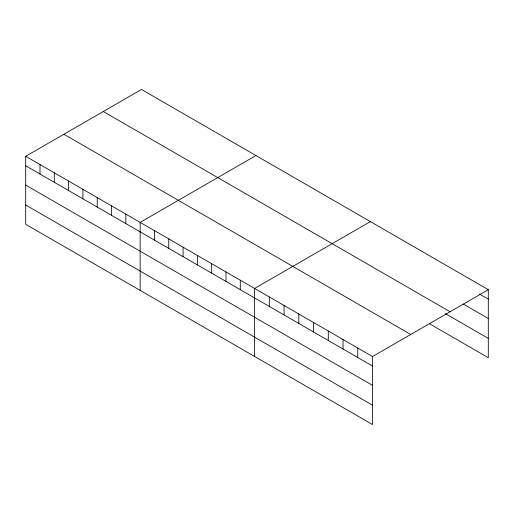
<?xml version="1.0" encoding="UTF-8"?>
<svg xmlns="http://www.w3.org/2000/svg" width="514" height="514" viewBox="0 0 514 514"><rect width="100%" height="100%" fill="white"/><g stroke="black" fill="none" stroke-linecap="round" stroke-linejoin="round"><path stroke-width="0.77" d="M488.3 289.69L372.509 356.536L372.509 424.538L25.7 224.31L25.7 156.307L141.491 89.462L488.3 289.69L488.3 357.693L429.344 323.653M255.933 155.536L140.149 222.389L140.149 290.384M370.382 221.611L254.597 288.463L254.597 356.465M479.588 294.137L488.3 299.167M463.512 304.166L488.3 318.481M103.275 111.519L450.091 311.747M445.42 313.624L488.3 338.379M63.909 134.25L410.725 334.479M25.7 156.307L372.509 356.536M25.7 165.791L372.509 366.019M25.7 185.098L372.509 385.333M25.7 204.996L372.509 405.225M357.77 348.029L357.77 357.506M343.031 339.523L343.031 349M328.292 331.01L328.292 340.486M313.553 322.503L313.553 331.98M298.814 313.99L298.814 323.467M284.075 305.483L284.075 314.96M269.336 296.97L269.336 306.447M240.289 280.201L240.289 289.678M225.987 271.945L225.987 281.421M211.678 263.682L211.678 273.159M197.37 255.426L197.37 264.903M183.068 247.163L183.068 256.64M168.759 238.907L168.759 248.384M154.451 230.645L154.451 240.122M125.84 214.126L125.84 223.603M111.538 205.863L111.538 215.347M97.23 197.607L97.23 207.084M82.921 189.345L82.921 198.828M68.619 181.089L68.619 190.566M54.311 172.826L54.311 182.309M40.008 164.57L40.008 174.047"/></g></svg>
